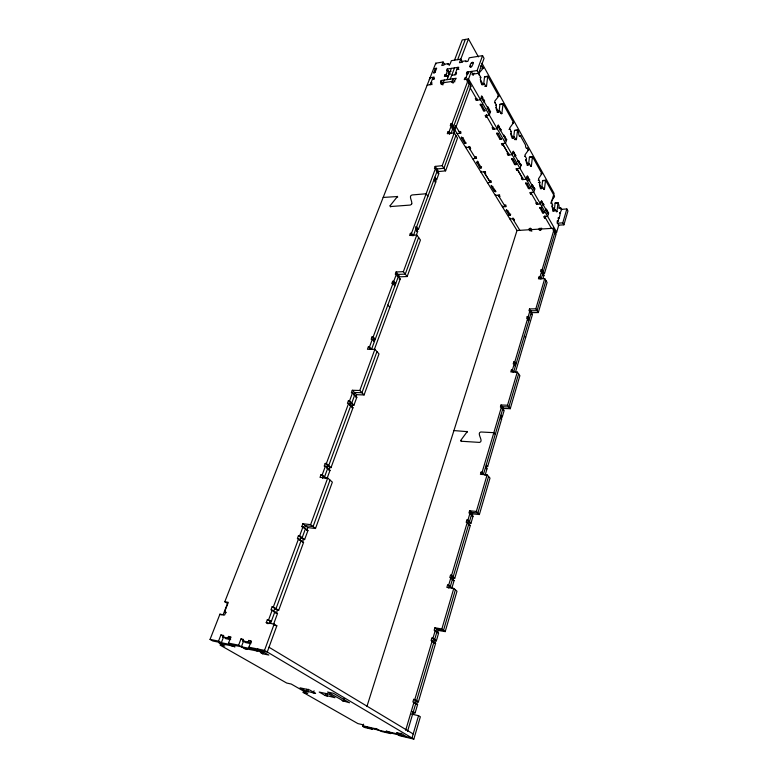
<?xml version="1.0" encoding="UTF-8"?>
<svg xmlns="http://www.w3.org/2000/svg" width="778" height="778" viewBox="0 0 778 778"><rect width="100%" height="100%" fill="white"/><g stroke="black" fill="none" stroke-linecap="round" stroke-linejoin="round"><path stroke-width="1.17" d="M554.383 209.613L555.142 202.922L558.03 202.708L559.012 205.314A2.13 0.885 87.2 0 0 559.382 207.677A2.13 0.885 87.2 0 0 560.413 207.843L561.706 209.321L560.082 213.211M552.759 211.198A3.783 1.595 87.1 0 0 553.255 210.916A3.764 1.585 87.1 0 0 553.829 209.807L555.288 209.7L556.922 211.811L558.03 202.708M540.35 188.733A3.871 1.663 86.5 0 0 541.206 187.43L542.684 187.313L544.405 189.54L545.563 180.253L542.616 180.515L541.828 187.333M528.651 163.964L529.41 157.273A1.138 0.496 85.7 0 1 529.478 157L532.473 156.699L541.887 173.64L538.502 178.794L539.883 182.344L539.611 184.415A3.871 1.663 86.5 0 0 540.817 188.393A3.871 1.663 86.5 0 0 542.684 187.313M527.046 165.247A3.997 1.751 85.8 0 0 527.562 164.78L527.951 163.954L529.448 163.808L530.703 166.025A1.138 0.496 85.9 0 0 531.393 165.899L532.415 156.971A1.138 0.496 85.8 0 1 532.473 156.699M513.684 137.414L514.491 130.578A1.177 0.515 84.9 0 1 514.55 130.296L517.603 129.945L518.741 132.902A2.324 1.021 85.1 0 0 519.179 135.518A2.324 1.021 85.1 0 0 520.375 135.839L525.549 145.146A2.295 1.002 85.4 0 0 525.977 147.713A2.295 1.002 85.4 0 0 527.144 148.005L528.612 149.746A1.148 0.496 85.5 0 1 528.515 149.959L525.101 154.715A1.157 0.506 85.6 0 0 525.247 156.329L526.511 158.586A3.987 1.741 85.8 0 0 527.017 164.197A3.987 1.741 85.8 0 0 529.458 163.798M512.225 138.387A4.104 1.828 84.9 0 0 512.896 137.278L514.423 137.103L515.746 139.447A1.177 0.515 85.1 0 0 516.242 139.709A1.157 0.515 85.1 0 0 516.466 139.359L517.545 130.218A1.177 0.515 85 0 1 517.603 129.945M499.058 111.468L499.904 104.485A1.206 0.545 84.1 0 1 499.972 104.194L503.074 103.785L513.529 122.603A1.186 0.525 84.7 0 1 513.431 122.817L509.755 127.923A1.186 0.525 84.8 0 0 509.979 129.206L511.321 131.589L511.02 133.748A4.114 1.828 85 0 0 513.606 138.328L514.423 137.103M500.847 113.539L501.888 113.403L503.006 104.067A1.206 0.535 84.1 0 1 503.074 103.785M484.752 86.309L486.513 86.057L487.699 76.516A1.255 0.564 83.3 0 1 487.767 76.234L484.606 76.701A1.255 0.574 83.2 0 0 484.529 76.993L483.644 84.131M495.246 434.367L493.845 432.675L480.804 431.985C476.078 433.113 484.266 441.301 479.54 442.41L461.189 441.243L460.955 440.105L467.218 431.644L453.924 430.574M542.558 180.788L545.008 180.574M427.881 196.309L426.12 193.761L412.068 194.957C407.332 196.173 414.946 203.875 410.191 205.071L390.468 206.549L390.274 205.499L397.441 196.552L383.184 197.427M545.563 180.253L554.529 196.396L551.301 201.57L552.623 204.964L552.351 206.997A3.773 1.585 87.1 0 0 554.578 210.935L555.288 209.7M487.767 76.234L498.786 96.064A1.216 0.545 83.8 0 1 498.679 96.278L494.886 100.955A1.225 0.554 83.9 0 0 495.051 102.677L496.461 105.186L496.15 107.383A4.25 1.916 84.1 0 0 497.55 111.886A4.25 1.916 84.1 0 0 499.739 110.991L501.12 113.462A1.216 0.545 84.3 0 0 501.888 113.403M411.445 714.097L418.545 715.672L412.009 738.011L362.888 726.438L363.608 724.162M455.383 589.821L443.538 630.287L436.584 629.11L435.855 631.571L437.537 632.893L438.257 630.433L434.892 627.778L434.163 630.248L438.627 633.078L436.332 640.897L431.839 638.096L431.1 640.586L435.592 643.377L418.36 701.931L413.663 699.344L412.885 701.97L417.591 704.537L415.141 712.852L412.525 711.646M488.555 476.476L477.867 512.984L471.128 512.323L470.476 514.54L471.536 514.647L469.445 521.717L468.385 521.6M518.586 373.868L508.9 406.972L502.374 406.729M545.903 280.527L537.073 310.685L530.752 310.792L530.207 312.62M558.264 225.182L563.904 224.832L562.786 222.858L566.851 208.961L560.85 209.379M397.966 734.704L399.824 735.793L413.838 739.1L420.344 716.81L418.545 715.672M438.257 630.433L445.201 631.61L456.987 591.231L453.769 588.411L446.873 587.419L447.574 585.037L448.663 585.192L451.901 588.022L454.099 580.553L450.88 577.694L449.801 577.548L450.501 575.185L451.58 575.331L454.79 578.2L470.311 525.481L467.257 522.417L466.187 522.31L466.858 520.064L467.918 520.171L470.972 523.244L473.043 516.193L470.019 513.091L468.959 512.984L469.62 510.767L476.36 511.428L479.365 514.54L490.004 478.091L487.096 474.852L480.425 474.337L481.067 472.188L482.107 472.275L483.576 473.899L502.802 408.781L501.771 408.742M485.025 475.514L487.009 468.764L485.968 468.687L486.59 466.567L487.641 466.635L501.684 418.924L500.662 418.875L501.256 416.852L502.287 416.891L504.163 410.502L501.431 407.05L500.4 407.011L501.003 404.988L503.736 408.45L510.251 408.703L519.889 375.648L517.273 372.079L510.806 371.952L511.379 370.007L512.401 370.027L513.723 371.816L531.209 312.61M538.298 312.561L535.847 308.808L529.507 308.915L531.987 312.649L538.298 312.561L547.09 282.443L544.717 278.612L538.444 278.816L538.969 277.036L539.951 277.007L541.157 278.923L542.811 273.321L541.828 273.36L542.344 271.59L541.157 269.665L542.14 269.635L544.512 273.477L543.53 273.506L542.344 271.59L543.326 271.561L555.054 231.873L554.082 231.932M563.904 224.832L567.95 210.955L566.851 208.961M515.376 372.438L532.444 314.468L529.964 310.733L528.962 310.753L529.507 308.915M543.005 278.592L543.997 275.237L541.614 271.396L540.632 271.434L541.157 269.665M544.512 273.477L556.182 233.838L553.907 229.899L552.934 229.957L553.44 228.265L541.41 228.995L541.021 228.343L539.115 228.46L540.195 230.288M554.743 232.262L556.678 232.155L558.74 225.153L557.243 222.518L557.252 220.874M445.201 631.61L441.865 628.955L453.769 588.411M476.36 511.428L487.096 474.852M510.251 408.703L507.538 405.231L517.273 372.079M535.847 308.808L544.717 278.612M405.669 730.328L414.003 702.203M418.36 701.931L414.781 699.578L432.198 640.78M436.332 640.897L432.938 638.291L435.262 630.433M448.663 585.192L450.88 577.694M451.58 575.331L467.257 522.417M467.918 520.171L470.019 513.091M482.107 472.275L501.431 407.05M512.401 370.027L514.219 363.871L513.208 363.861L513.781 361.926L514.793 361.935L516.106 363.734L515.094 363.725L513.781 361.926M514.793 361.935L527.688 318.416L526.687 318.435L527.231 316.588L528.233 316.568L529.487 318.435L528.486 318.445L527.231 316.588M528.233 316.568L529.964 310.733M539.951 277.007L541.614 271.396M542.14 269.635L553.907 229.899M417.591 704.537L414.684 703.137L415.462 700.521L416.57 700.754L433.9 642.083L432.801 641.889L435.592 643.377M433.045 641.062L433.541 639.399L434.639 639.594L436.954 631.755L435.855 631.571M448.731 588.042L449.198 586.456L450.287 586.612L452.495 579.124L451.415 578.978M451.648 578.19L452.106 576.624L453.185 576.77L468.784 523.954L467.724 523.837M515.094 363.725L514.521 365.66L515.532 365.67L514.219 363.871M527.941 320.293L528.486 318.445M558.196 217.675L558.565 219.98L557.631 221.536M559.713 212.55L560.082 214.845L559.051 218.307L558.332 218.355M407.516 731.437L415.802 703.38L414.684 703.137M413.507 714.36L414.022 712.599M416.473 704.304L417.241 701.688M434.503 643.182L435.233 640.702M453.253 579.62L453.71 578.054L450.501 575.185M469.62 510.767L472.645 513.869L471.983 516.086L473.043 516.193M503.142 410.463L503.736 408.45M543.53 273.506L543.015 275.266L543.997 275.237M555.22 233.896L555.716 232.214L553.44 228.265M401.02 733.129L400.388 735.268L398.521 734.179M553.08 210.011L553.732 207.814M547.372 211.674L548.636 212.997L547.615 216.391L543.715 216.654L544.493 218.005L545.466 217.947M545.932 209.175L546.166 209.982L545.436 210.041M544.94 215.739L544.678 216.595L551.534 228.44M544.493 218.005L545.008 216.313M541.663 228.158L541.157 229.841L539.242 229.957L539.494 229.111L531.578 229.598L531.316 230.424L529.429 230.541L529.944 228.878L529.001 228.936M546.428 209.136L547.206 210.507L546.457 211.383M547.858 211.635L547.109 212.52M551.067 203.418L554.092 193.411L481.942 63.242M542.723 211.888L542.616 212.929L543.919 213.016L541.225 207.979L539.903 207.716L542.461 212.744L543.919 212.637L544.182 211.791M540.068 207.318L539.806 208.173L541.284 208.066L541.556 207.211M542.091 202.863L541.556 200.617L540.506 204.031L536.567 204.322L535.76 202.932L536.742 202.863M542.752 204.021L543.015 203.165L543.803 204.546L542.801 205.46M537.802 203.398L537.54 204.254L530.752 192.526M453.914 128.399L517.049 230.531L529.682 229.704L530.197 228.042M530.178 230.881L530.684 229.218L531.627 229.16M536.567 204.322L537.092 202.62M531.588 193.955L530.596 194.033L531.131 192.312M531.996 184.824L533.319 186.214L532.551 187.119M533.504 187.459L534 187.41L533.231 188.315M534 187.41L534.817 188.85L533.747 192.283L529.769 192.613L530.596 194.033M528.69 187.615L528.486 188.568L529.837 188.83L527.066 183.433L525.704 183.17L528.418 188.471L529.906 188.354L530.178 187.488M366.905 706.521L517.02 230.473M532.492 184.775L531.471 185.699M528.116 179.397L528.894 178.483L529.73 179.942L528.7 180.875M512.974 217.908L512.702 218.744L519.85 230.356M525.899 182.801L525.627 183.657L527.124 183.53M519.976 164.255L520.258 163.39L521.124 164.897L519.986 168.379L515.95 168.758L516.816 170.256L517.827 170.158L522.398 178.065L521.386 178.152L522.242 179.621L526.259 179.261L527.358 175.799L528.194 177.267L527.416 178.172M510.65 214.135L510.329 215.409L509.143 215.253L506.284 210.148L507.567 210.4L510.397 214.971L508.968 215.068L509.25 214.232M522.242 179.621L522.797 177.89M510.154 218.103L509.882 218.929L513.655 218.676L514.472 220.009L513.529 220.067M505.817 204.974L505.272 206.656L498.212 195.171M506.478 209.759L506.215 210.595L507.635 210.498M516.291 163.38L515.95 164.761L514.676 164.605L511.632 158.819L513.023 159.082L516.018 164.255L514.482 164.401L514.783 163.526M502.695 206.024L502.423 206.86L506.225 206.578L505.389 205.217L504.436 205.285M343.331 700.861L327.567 692.021L333.529 693.324L349.497 702.777L342.155 700.599L343.331 700.861L344.032 698.702M343.613 701.464L344.314 699.305M516.816 170.256L517.389 168.515M517.623 161.561L518.673 160.618L519.539 162.125L518.751 163.049M514.598 154.871L514.89 153.995L515.765 155.532L514.715 156.485M499.632 194.87L499.068 196.562L500.03 196.484L499.175 195.093L495.333 195.404L495.615 194.558M511.836 158.469L511.554 159.344L513.081 159.189M505.525 143.22L501.402 143.677L502.316 145.243L503.337 145.136L508.16 153.451L507.139 153.558L508.034 155.094L512.128 154.676L513.266 151.165L514.151 152.712L513.354 153.645M509.327 154.112L509.036 154.997L502.423 143.56M327.509 693.49L326.789 695.639L327.538 696.067L325.223 695.551L325.933 693.412M494.497 190.814C500.128 196.377 484.772 175.896 494.331 191.32L495.761 191.203M508.034 155.094L508.618 153.344M505.515 143.22L506.702 139.69L505.282 138.163M504.737 137.667L505.039 136.782L503.609 135.246M502.316 145.243L502.909 143.483M490.957 180.739L490.383 182.441L483.838 171.812M505.496 138.99L505.797 138.105M308.389 689.269L307.66 691.389L308.419 691.827L306.153 691.321L300.055 687.83L309.566 689.93L315.625 693.431L313.339 692.916L314.069 690.796M503.823 136.072L504.125 135.187M499.836 129.099L500.137 128.214L501.061 129.838L499.982 130.811M377.709 729.278L364.182 726.098L362.198 724.6L357.899 723.589L303.196 692.439L303.916 690.349M493.155 127.534L492.114 127.66L493.058 129.284L497.22 128.788L498.435 125.239L497.91 125.297M497.22 128.788L498.134 126.124L506.42 140.575M497.045 132.853L496.743 133.738L499.836 139.067L501.217 139.505L498.231 133.446L496.675 133.505L498.299 133.553M498.435 125.239L499.369 126.863L498.542 127.816M306.153 691.321L306.872 689.211M487.485 182.694L491.356 182.353L490.471 180.914L489.508 181.002L484.743 173.28L485.326 171.568M494.4 128.273L494.088 129.158L486.153 115.445L486.464 114.551M481.572 166.784L481.232 168.136L479.89 167.883L476.904 162.271L478.159 162.583L481.281 167.64L479.812 167.785M481.222 171.238L480.921 172.094L484.82 171.724L485.715 173.183L484.743 173.28M478.528 161.824L478.227 162.69L476.758 162.835L477.361 161.114M493.058 129.284L493.67 127.504M489.07 109.863L490.558 111.468L489.304 115.047L485.112 115.572L486.075 117.235L487.125 117.108M476.224 156.718L475.621 158.44L468.745 147.256L469.056 146.39M487.514 107.597L487.835 106.703L488.798 108.395L487.962 109.358M486.075 117.235L486.707 115.455M489.605 109.795L488.759 110.758M470.311 147.071L469.698 148.802L470.69 148.695L469.747 147.149L465.779 147.587L466.08 146.721M483.731 109.795L483.498 110.807L484.947 111.059L481.66 104.719L480.308 104.388L483.41 110.69L484.986 110.486M482.059 103.941L481.728 104.835L480.143 105.049L480.464 104.155M483.08 99.399L483.615 99.331L482.768 100.294M483.615 99.331L484.597 101.043L483.478 102.044M481.281 96.248L481.806 96.18L480.522 99.769L476.282 100.343L475.29 98.621L476.35 98.485M481.806 96.18L482.798 97.902L481.942 98.864M461.655 136.967L461.344 137.832L464.563 143.035L465.915 143.463L462.842 137.657L461.276 137.492L462.852 137.657M476.282 100.343L476.933 98.553M298.217 539.144L299.87 540.409L300.93 537.54L302.156 537.695L305.482 528.651L301.806 526.58L302.856 523.73L307.748 527.591L315.489 528.505L332.362 482.127L327.703 478.042L320.021 477.381L321.022 474.668L322.228 474.765L326.128 478.169M327.295 477.78L330.037 470.311L325.399 466.187L324.193 466.1L325.194 463.406L329.823 467.529L331.02 467.627L352.988 407.73L348.632 403.354L347.445 403.305L348.388 400.767L352.735 405.153L353.922 405.202L356.839 397.237L352.531 392.822L351.345 392.783L352.278 390.264L356.587 394.689L364.075 394.942L379.003 353.922L374.889 349.332L367.449 349.283L368.344 346.871L369.511 346.881L371.583 349.186L398.317 276.589M374.461 349.205L400.223 279.001L396.401 274.167L395.253 274.206L396.08 271.969L399.892 276.812L407.157 276.54L420.441 240.003L416.794 235.034L409.588 235.471L410.385 233.332L411.523 233.254L413.351 235.744L437.246 170.868M445.599 170.859L442.215 165.695L435.165 166.404L438.578 171.549L445.599 170.859L457.513 138.114L454.255 132.863L447.282 133.69L447.992 131.764L449.091 131.638L451.337 125.559L450.248 125.696L450.948 123.78L452.047 123.644L467.889 80.795L466.81 80.951L467.481 79.132L470.564 84.481M460.722 131.443L460.09 133.184L455.363 125.491M267.379 619.551L271.298 621.476L267.379 619.551L266.232 622.643L274.157 624.092L276.832 625.794L267.262 652.003L212.871 641.004L210.05 639.399L219.941 614.163L224.638 615.019L225.805 612.014L224.628 611.8L228.314 602.357L224.803 601.744L435.768 63.183L443.11 61.997L444.666 64.642M330.037 480.094L313.067 526.58L305.307 525.665L304.266 528.505M376.951 351.637L361.945 392.734L354.437 392.482L353.513 394.991M418.622 237.523L405.26 274.119L397.996 274.401L397.169 276.628M455.889 135.489L443.917 168.281L436.876 168.982L436.137 170.975M471.935 74.28L478.616 73.268L484.052 58.36L482.564 55.646L469.212 57.796L467.889 61.326L465.769 61.666L466.1 60.781L461.879 61.462L461.549 62.337L459.438 62.678L468.453 38.9L462.22 39.97L454.517 60.159M270.686 623.129L274.887 611.741L273.642 611.527L274.77 608.474L276.005 608.688L301.096 540.564M327.723 468.259L324.572 476.807L323.366 476.71L322.705 478.519M354.69 395.029L351.753 403.014L350.567 402.975L349.633 405.503L350.82 405.552L328.715 465.565L327.509 465.477L326.527 468.161M451.104 133.242L452.961 128.185L451.872 128.321L452.582 126.415L450.948 123.78M472.849 75.106L474.045 73.229M277.522 613.453L276.278 613.239L277.406 610.195L272.125 606.743L270.987 609.796L277.522 613.453L273.35 624.812M303.566 542.451L298.606 538.658L297.381 538.502L298.451 535.634L303.401 539.436L302.35 542.295L303.566 542.451L278.641 610.409L277.406 610.195M307.748 527.591L306.707 530.421L307.932 530.567L304.616 539.592L303.401 539.436M329.823 467.529L328.831 470.213L330.037 470.311M352.735 405.153L351.812 407.682L352.988 407.73M355.974 396.362L356.587 394.689M416.104 227.76L417.309 229.422L416.531 231.543L417.66 231.465L416.415 234.839M434.367 178.181L435.505 179.883L434.766 181.896L435.875 181.799L418.438 229.345L417.309 229.422M437.839 173.543L438.578 171.549M260.562 650.641L268.828 655.047L262.614 653.783L260.815 652.723L262.05 652.975L262.74 651.098M262.614 653.783L263.304 651.906M435.505 179.883L436.614 179.786L438.948 173.436L435.534 168.291L434.425 168.398L435.165 166.404M453.477 133.835L454.585 130.801L451.337 125.559M468.356 83.625L469.435 83.47L453.671 126.279L452.572 126.415L454.196 129.031L455.286 128.895L470.972 86.144L467.889 80.795M413.838 739.1L264.52 650.369L274.157 624.092M315.489 528.505L310.616 524.635L327.703 478.042M364.075 394.942L359.796 390.498L374.889 349.332M407.157 276.54L403.364 271.678L416.794 235.034M442.215 165.695L454.255 132.863M478.616 73.268L477.099 70.565L482.564 55.646M372.04 336.903L374.082 339.218L375.249 339.218L373.197 336.903L372.04 336.903L371.155 339.286L372.322 339.286L374.374 341.6M392.618 281.315L394.553 283.727L395.701 283.688L393.765 281.276L392.618 281.315L391.781 283.571L392.929 283.532L394.864 285.944M257.839 648.91L257.071 650.991L254.328 649.387M268.624 619.774L272.232 610.02M278.641 610.409L273.36 606.957L298.606 538.658M304.616 539.592L299.676 535.779L303.021 526.725L301.806 526.58M322.228 474.765L325.399 466.187M331.02 467.627L326.4 463.494L348.632 403.354M353.922 405.202L349.575 400.816L352.531 392.822M369.511 346.881L372.322 339.286M373.197 336.903L392.929 283.532M393.765 281.276L396.401 274.167M411.523 233.254L435.534 168.291M556.678 232.155L468.56 78.977L471.342 71.44L473.384 75.028M269.198 623.567L270.054 621.252M373.498 340.803L374.082 339.218M262.05 652.975L259.551 651.497L260.241 649.611M477.099 70.565L467.053 72.101L466.382 73.9L467.452 73.735M470.418 65.751C469.056 67.122 471.021 67.812 471.614 66.587C476.282 59.78 469.572 61.909 470.068 66.704L471.672 66.461M465.332 79.453L468.123 71.936L468.638 72.831M251.644 648.842L248.882 647.218L251.236 640.936L248.766 640.45L248.172 642.015L250.924 643.649L245.605 642.589L242.843 640.955L243.436 639.399L240.986 638.913L238.632 645.157L245.08 648.91L247.521 649.406L246.607 648.871M241.404 646.771L243.757 640.547L240.986 638.913M454.867 74.805L457.678 67.385L458.874 69.456M447.078 79.638L451.376 68.376M450.238 79.162L454.517 67.88M457.649 59.663L465.332 39.435M447.146 76.225L446.105 74.464L447.574 70.633L446.533 70.788L447.214 69.028L458.728 67.219L458.057 68.999L457.007 69.164M231.679 645.847L234.995 646.868L228.508 643.114L230.881 636.929L228.479 636.453L227.886 637.989L222.703 636.968L223.296 635.432L223.763 635.704M444.277 80.056L442.906 83.645L440.815 83.956L441.505 82.157L440.465 82.312L441.145 80.533L456.219 78.267L453.798 82.021L451.678 82.342L453.039 78.743L454.858 81.826M447.651 77.11L449.139 73.278L447.574 70.633M222.703 636.968L225.639 638.203M443.11 61.997L441.758 65.488L443.82 65.157L444.16 64.282L448.293 63.621L447.953 64.506L450.034 64.175L451.376 60.665L460.79 59.157M446.105 74.464L445.055 74.63L444.374 76.409L448.556 75.767M210.05 639.399L218.53 641.111L220.913 634.965L223.296 635.432M435.077 68.629L433.852 72.928L435.087 72.276L436.633 68.192L435.126 68.522L436.565 68.493M222.994 615.067L227.439 603.67M430.253 84.676L433.142 77.285L434.202 79.035M433.745 79.337L434.173 77.129L430.059 77.761L429.339 79.599M480.357 79.628L482.661 83.703L482.204 84.549A4.405 2.013 83.2 0 1 481.922 84.821M541.789 173.854L541.303 173.893M480.473 65.906A2.529 1.148 82.8 0 0 481.524 65.965L483.235 68.085A1.264 0.574 82.9 0 1 483.128 68.299L479.141 72.928A1.255 0.574 83 0 0 479.054 73.317A1.274 0.584 83 0 0 479.092 74.075A1.274 0.584 83 0 0 479.306 74.707L480.804 77.353A4.386 2.003 83.2 0 0 481.397 83.528A4.386 2.003 83.2 0 0 484.247 83.47L485.715 86.076A1.255 0.574 83.4 0 0 486.522 86.057M471.449 62.999L473.043 62.746M435.145 72.15L433.609 72.393L433.998 73.044M481.135 66.373L482.204 66.208M448.76 71.673L451.075 71.313M448.079 73.433L449.139 73.278M482.175 68.24L483.235 68.085M482.068 68.464L483.128 68.299M455.548 73.015L456.598 72.86L455.927 74.639L451.707 75.291M432.451 79.055L433.482 78.899M478.781 74.785L479.306 74.707M466.003 77.644L464.933 77.81L464.262 79.619L468.56 78.977M427.171 85.142L431.284 84.53L431.985 82.74L430.954 82.896L432.014 84.637M443.246 82.74L452.018 81.437L453.068 83.207M480.007 77.469L480.804 77.353M443.771 83.003L442.731 83.158L441.145 80.533M484.529 76.993L487.164 76.594M482.661 83.703L484.247 83.479M469.893 86.29L470.972 86.144M481.028 98.145L482.798 97.902M497.745 96.2L498.786 96.064M497.638 96.414L498.679 96.278M484.062 101.111L484.597 101.043M494.526 102.745L495.051 102.677M499.904 104.485L502.491 104.135M495.683 105.293L496.461 105.186M487.047 108.619L488.798 108.395M488.808 111.701L490.558 111.468M497.171 112.47A4.24 1.916 84.1 0 0 498.173 111.196L499.729 110.991M512.508 122.73L513.529 122.603M512.401 122.943L513.431 122.817M453.496 130.937L454.585 130.801M459.117 131.599L460.119 131.482L461.101 133.067L457.094 133.544M498.844 126.931L499.369 126.863M500.546 129.897L501.061 129.838M508.958 129.333L509.979 129.206M514.491 130.578L517.03 130.276M510.553 131.677L511.321 131.589M517.506 131.715L518.012 131.657M504.523 136.84L505.039 136.782M519.286 136.189L520.968 135.994M464.554 143.045L466.041 142.87M499.826 139.067L501.372 138.892M504.99 139.884L506.702 139.69M514.433 139.583L516.475 139.359M527.221 148.209L527.727 148.151M528.106 149.804L528.612 149.746M528.009 150.008L528.515 149.959M512.449 152.887L514.151 152.712M474.687 156.932L475.679 156.825L476.603 158.333L472.674 158.741M515.25 155.581L515.765 155.532M524.742 156.378L525.247 156.329M529.41 157.273L531.909 157.02M519.033 162.184L519.539 162.125M520.608 164.946L521.124 164.897M530.392 166.006L531.393 165.909M540.895 173.727L541.887 173.64M527.698 177.306L528.194 177.267M527.562 180.136L529.73 179.942M538.182 180.243L538.677 180.195M538.405 182.47L539.883 182.344M491.424 186.613L492.863 186.487M531.656 186.36L533.319 186.214M533.163 188.986L534.817 188.85M543.54 189.365L544.522 189.287M553.557 196.474L554.529 196.396M553.469 196.688L554.442 196.61M540.71 202.134L542.354 202.008M550.98 202.961L551.466 202.922M555.084 203.184L557.495 203.009M543.307 204.585L543.803 204.546M551.894 205.022L552.623 204.964M558.526 208.086L560.928 207.921M545.582 210.614L547.206 210.507M556.075 211.626L557.038 211.558M547.012 213.114L548.636 212.997M415.501 226.933L416.629 226.855L418.438 229.345M557.145 223.208L562.786 222.858M531.189 228.946L529.293 229.053L529.682 229.704M396.08 271.969L403.364 271.678M399.075 279.039L400.223 279.001M531.442 314.487L532.444 314.468M371.583 349.186L370.416 349.176L368.344 346.871M513.723 371.816L512.702 371.796L511.379 370.007M352.278 390.264L359.796 390.498M355.663 397.188L356.839 397.237M501.003 404.988L507.538 405.231M348.388 400.767L349.575 400.816M483.576 473.899L482.525 473.821L481.067 472.188M325.194 463.406L326.4 463.494M472.645 513.869L479.365 514.54M470.972 523.244L469.912 523.137L466.858 520.064M469.251 525.374L470.311 525.481M302.856 523.73L310.616 524.635M298.451 535.634L299.676 535.779M453.71 578.054L454.79 578.2M453.02 580.398L454.099 580.553M451.901 588.022L447.574 585.037M434.892 627.778L441.865 628.955M272.125 606.743L273.36 606.957M431.839 638.096L432.938 638.291M274.566 625.376L276.832 625.794M242.843 640.955L248.172 642.015M225.494 638.582L229.636 639.409M228.508 643.114L238.632 645.157M248.882 647.218L264.52 650.369M234.081 646.333L219.202 643.318L224.774 646.071L220.077 645.108L286.703 683.045L291.225 684.037L307.67 693.441L303.196 692.439M244.166 648.375L259.551 651.497M413.663 699.344L414.781 699.578M412.223 711.462L415.141 712.852M307.66 691.389L313.339 692.916M326.789 695.639L334.929 697.71L328.948 694.2L319.204 692.05L325.223 695.551M386.861 731.437L400.767 734.704L396.663 732.691L402.304 734.014L405.99 736.591M362.888 726.438L364.804 727.527L372.477 729.336L370.581 728.247M218.53 641.111L221.341 642.716L223.704 636.589L220.913 634.965M218.764 642.2L221.555 643.795M366.331 726.603L368.247 727.693M375.531 728.772L374.899 728.403L381.492 731.466L390.605 733.615L386.228 731.067L389.068 731.952M227.886 637.989L230.667 639.613M228.479 636.453L230.803 637.804M248.766 640.45L251.508 642.083M268.994 647.238L413.196 733.955M219.941 614.163L221.322 614.999M224.628 611.8L226.155 612.733M224.803 601.744L227.526 603.446M266.232 622.643L268.021 623.771M273.642 611.527L276.278 613.239M303.021 526.725L307.932 530.567M321.022 474.668L324.922 478.062M460.858 440.766L461.558 441.525M485.569 467.131L487.009 468.764M486.201 465.001L487.641 466.635M466.956 431.352L467.471 432.033M387.843 305.015L389.807 307.378M500.312 417.212L501.684 418.924M500.915 415.18L502.287 416.891M390.177 205.723L390.274 205.499M410.385 233.332L412.223 235.812M390.138 206.141L390.692 206.86M415.841 228.985L417.66 231.465M397.179 196.319L397.733 197.038M411.669 204.001L411.737 203.778M524.333 335.892L525.597 337.72M434.163 179.241L435.875 181.799M527.688 318.416L528.943 320.283M434.902 177.228L436.614 179.786M449.091 131.638L450.18 133.378M447.992 131.764L449.635 134.39M538.969 277.036L540.165 278.952M452.047 123.644L455.286 128.895M430.458 78.413L430.059 77.761L430.594 78.627M530.684 229.218L531.86 231.154M441.505 82.157L443.09 84.792M529.944 228.878L531.121 230.823M441.155 83.052L442.215 84.812M435.768 63.183L436.166 63.835M445.055 74.63L446.105 76.39M447.214 69.028L450.306 74.309M448.293 63.621L449.334 65.391M470.126 87.729L477.332 100.206M516.952 168.67L523.234 179.533M467.053 72.101L468.074 73.891M481.494 97.075L490.257 112.363M512.994 152.041L520.852 165.763M527.085 176.664L534.564 189.706M541.293 201.463L548.393 213.843M460.771 59.157L462.57 62.259M557.738 220.845L558.108 221.506M495.994 107.325L498.173 111.196M510.825 133.602L512.896 137.278M525.5 159.607L527.951 163.954M539.339 184.123L541.206 187.43M551.758 206.131L553.829 209.807M558.682 217.646L559.051 218.307M560.199 212.52L560.568 213.182M468.453 38.9L478.421 56.891"/></g></svg>
